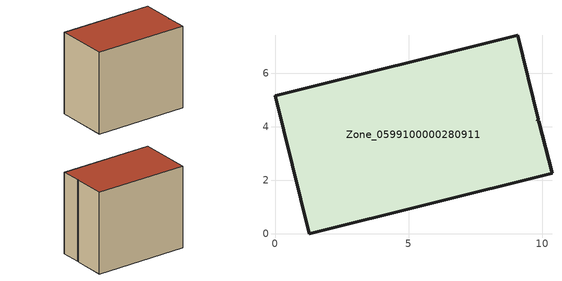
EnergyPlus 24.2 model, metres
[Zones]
Zone_0599100000280911
 floor ground (C_G): 9.07,7.41 9.86,4.28 9.8,4.21 9.87,4.2 10.36,2.25 1.29,0 0,5.16 z0
 wall outside (C_F): 1.29,0 10.36,2.25 9.87,4.2 9.8,4.21 9.86,4.28 9.07,7.41 0,5.16 1.29,0 z0:8.13
 roof outside (C_R): 9.86,4.28 9.07,7.41 0,5.16 1.29,0 10.36,2.25 9.87,4.2 9.8,4.21 z8.13
[BUILDING]
Pand.0599100000280911: North Axis=0; Terrain=City; Loads Convergence Tolerance Value=0.04; Temperature Convergence Tolerance Value=0.4; Solar Distribution=FullExterior; Maximum Number of Warmup Days=25; Minimum Number of Warmup Days=1
[Site:Location]
Rotterdam.The.Hague.AP_ZH_NLD Design_Conditions: Latitude=51.96; Longitude=4.45; Time Zone=1; Elevation=-4.5
[SITE:GROUNDTEMPERATURE:BUILDINGSURFACE]
18, 18, 18, 18, 18, 18, 18, 18, 18, 18, 18, 18
[MATERIAL] Thermal Absorptance=0.9; Solar Absorptance=0.7; Visible Absorptance=0.7
Name | Roughness | Thickness | Conductivity | Density | Specific Heat
G.TI.1975-1991 | MediumSmooth | 0.15 | 0.288461 | 540 | 1210
F.TI.1975-1991 | Rough | 0.3 | 0.230769 | 1920 | 840
R.TI.1975-1991 | MediumRough | 0.2 | 0.153846 | 1500 | 1000
[CONSTRUCTION]
C_G: G.TI.1975-1991
C_F: F.TI.1975-1991
C_R: R.TI.1975-1991
[ZONE]
Zone_0599100000280911: Type=1; Multiplier=1; Ceiling Height=Autocalculate; Volume=Autocalculate; Floor Area=autocalculate; Part of Total Floor Area=Yes
[ZONEINFILTRATION:DESIGNFLOWRATE]
Infil_Zone_0599100000280911: Zone or ZoneList or Space or SpaceList=Zone_0599100000280911; Schedule=AlwaysOn; Design Flow Rate Calculation Method=Flow/Area; Flow Rate per Floor Area=0.003; Constant Term Coefficient=1; Temperature Term Coefficient=0; Velocity Term Coefficient=0; Velocity Squared Term Coefficient=0
[HVACTEMPLATE:ZONE:IDEALLOADSAIRSYSTEM]
Zone_0599100000280911: Maximum Heating Supply Air Temperature=50; Minimum Cooling Supply Air Temperature=13; Maximum Heating Supply Air Humidity Ratio=0.0156; Minimum Cooling Supply Air Humidity Ratio=0.0077; Heating Limit=NoLimit; Cooling Limit=NoLimit; Dehumidification Control Type=ConstantSensibleHeatRatio; Cooling Sensible Heat Ratio=0.7; Dehumidification Setpoint=60; Humidification Control Type=None; Humidification Setpoint=30; Outdoor Air Method=None; Outdoor Air Flow Rate per Person=0.00944; Outdoor Air Flow Rate per Zone Floor Area=0; Outdoor Air Flow Rate per Zone=0; Demand Controlled Ventilation Type=None; Outdoor Air Economizer Type=NoEconomizer; Heat Recovery Type=None; Sensible Heat Recovery Effectiveness=0.7; Latent Heat Recovery Effectiveness=0.65
[ZONECONTROL:THERMOSTAT]
ThermostatControl_Zone_0599100000280911: Zone or ZoneList=Zone_0599100000280911; Control Type Schedule=DualSetpointControlType; Control 1=Thermostat_Zone_0599100000280911; Temperature Difference Between Cutout And Setpoint=0
[THERMOSTATSETPOINT:DUALSETPOINT]
Thermostat_Zone_0599100000280911: Heating Setpoint Temperature Schedule=HeatingSetpoint_Zone_0599100000280911; Cooling Setpoint Temperature Schedule=CoolingSetpoint_Zone_0599100000280911
[SCHEDULE:COMPACT]
HeatingSetpoint_Zone_0599100000280911: Through: 12/31, For: AllDays, Until: 24:00, 21
CoolingSetpoint_Zone_0599100000280911: Through: 12/31, For: AllDays, Until: 24:00, 24
DualSetpointControlType: Through: 12/31, For: AllDays, Until: 24:00, 4
AlwaysOn: Through: 12/31, For: AllDays, Until: 24:00, 1
